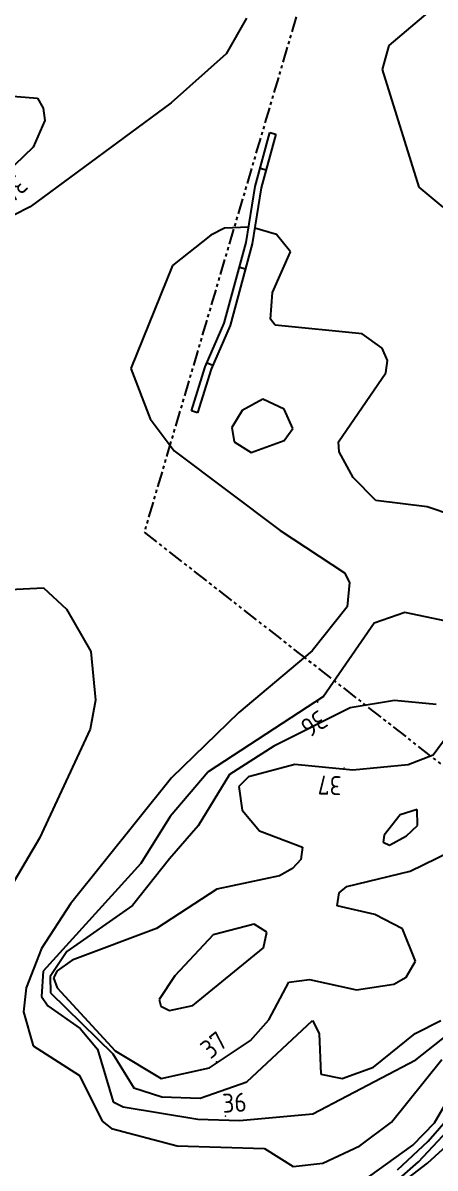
# Model space of a CAD drawing. Header units: metres. Extents: x 139929 to 143267, y 6401995 to 6404511.
# Drawn here: x 140299.6 to 140332.2, y 6402133.2 to 6402223.7 of the extents above; entities that cross this region are included whole.
import ezdxf
from ezdxf.enums import TextEntityAlignment as Align

# ---------------------------------------------------------------- set-up
doc = ezdxf.new("R2010")
doc.units = ezdxf.units.M
doc.linetypes.add('PHANTOM', pattern=[2.5, 1.25, -0.25, 0.25, -0.25, 0.25, -0.25])
for name, color, linetype in [('M-BEF-MUR', 4, 'Continuous'), ('M-BEF-NIVÅKURVA-PRIMÄR-0.5M', 12, 'Continuous'), ('M-BEF-NIVÅKURVA-PRIMÄR-1.0M', 12, 'Continuous'), ('M-GR-FASTIGHETSGRÄNS', 3, 'PHANTOM')]:
    doc.layers.add(name, color=color, linetype=linetype)
doc.styles.add('ISO', font='iso.shx', dxfattribs={"height": 2.5})

# ---------------------------------------------------------------- blocks, each defined once
blk = doc.blocks.new('PRI_NIVÅ_HÖJDPKT')
at = {"color": 0, "linetype": 'Continuous', "lineweight": -3}
blk.add_circle((183, 184), 0.0005, dxfattribs=at)

msp = doc.modelspace()

# ---------------------------------------------------------------- linework, layer by layer
at = {"layer": 'M-BEF-MUR', "lineweight": -3}
for p, q in [((140317.931, 6402210.787), (140319.086, 6402215.052)), ((140319.569, 6402214.921), (140318.42, 6402210.681)), ((140319.086, 6402215.052), (140319.569, 6402214.921)), ((140318.324, 6402212.237), (140318.805, 6402212.106)), ((140317.21, 6402206.369), (140317.931, 6402210.787)), ((140318.42, 6402210.681), (140317.699, 6402206.264)), ((140315.491, 6402199.98), (140317.21, 6402206.369)), ((140317.699, 6402206.264), (140315.964, 6402199.815)), ((140316.685, 6402204.418), (140317.168, 6402204.288)), ((140313.981, 6402196.538), (140315.491, 6402199.98)), ((140315.964, 6402199.815), (140314.45, 6402196.362)), ((140312.892, 6402193.059), (140313.981, 6402196.538)), ((140314.45, 6402196.362), (140313.37, 6402192.91)), ((140314.123, 6402196.862), (140314.581, 6402196.662)), ((140313.37, 6402192.91), (140312.892, 6402193.059))]:
    msp.add_line(p, q, dxfattribs=at)
at = {"layer": 'M-BEF-MUR'}
for p, q in [((140317.931, 6402210.787), (140319.086, 6402215.052)), ((140319.569, 6402214.921), (140318.42, 6402210.681)), ((140319.086, 6402215.052), (140319.569, 6402214.921)), ((140318.324, 6402212.237), (140318.805, 6402212.106)), ((140317.21, 6402206.369), (140317.931, 6402210.787)), ((140318.42, 6402210.681), (140317.699, 6402206.264)), ((140315.491, 6402199.98), (140317.21, 6402206.369)), ((140317.699, 6402206.264), (140315.964, 6402199.815)), ((140316.685, 6402204.418), (140317.168, 6402204.288)), ((140313.981, 6402196.538), (140315.491, 6402199.98)), ((140315.964, 6402199.815), (140314.45, 6402196.362)), ((140312.892, 6402193.059), (140313.981, 6402196.538)), ((140314.45, 6402196.362), (140313.37, 6402192.91)), ((140314.123, 6402196.862), (140314.581, 6402196.662)), ((140313.37, 6402192.91), (140312.892, 6402193.059))]:
    msp.add_line(p, q, dxfattribs=at)
at = {"layer": 'M-BEF-NIVÅKURVA-PRIMÄR-0.5M', "linetype": 'Continuous', "lineweight": -3}
for p, q in [((140328.539, 6402221.937, 34.5), (140331.615, 6402224.552, 34.5)), ((140317.241, 6402224.093, 34.5), (140315.637, 6402221.269, 34.5)), ((140328.019, 6402220.051, 34.5), (140328.539, 6402221.937, 34.5)), ((140315.637, 6402221.269, 34.5), (140311.273, 6402217.4, 34.5)), ((140330.913, 6402210.742, 34.5), (140328.019, 6402220.051, 34.5)), ((140311.273, 6402217.4, 34.5), (140300.125, 6402209.185, 34.5)), ((140332.796, 6402209.173, 34.5), (140330.913, 6402210.742, 34.5)), ((140300.125, 6402209.185, 34.5), (140296.335, 6402207.259, 34.5)), ((140315.515, 6402207.497, 35.5), (140314.436, 6402206.955, 35.5)), ((140317.41, 6402207.591, 35.5), (140315.515, 6402207.497, 35.5)), ((140319.632, 6402206.987, 35.5), (140317.9, 6402207.496, 35.5)), ((140320.74, 6402205.631, 35.5), (140319.632, 6402206.987, 35.5)), ((140314.436, 6402206.955, 35.5), (140311.386, 6402204.558, 35.5)), ((140319.296, 6402202.406, 35.5), (140320.74, 6402205.631, 35.5)), ((140311.386, 6402204.558, 35.5), (140308.102, 6402196.42, 35.5)), ((140319.14, 6402200.302, 35.5), (140319.296, 6402202.406, 35.5)), ((140319.502, 6402199.844, 35.5), (140319.14, 6402200.302, 35.5)), ((140326.393, 6402199.142, 35.5), (140319.502, 6402199.844, 35.5)), ((140327.992, 6402198.01, 35.5), (140326.393, 6402199.142, 35.5)), ((140328.41, 6402197.03, 35.5), (140327.992, 6402198.01, 35.5)), ((140328.273, 6402196.069, 35.5), (140328.41, 6402197.03, 35.5)), ((140308.102, 6402196.42, 35.5), (140309.629, 6402192.421, 35.5)), ((140324.526, 6402190.612, 35.5), (140328.273, 6402196.069, 35.5)), ((140309.629, 6402192.421, 35.5), (140311.529, 6402189.892, 35.5)), ((140311.529, 6402189.892, 35.5), (140319.916, 6402183.589, 35.5)), ((140324.567, 6402189.811, 35.5), (140324.526, 6402190.612, 35.5)), ((140325.683, 6402187.798, 35.5), (140324.567, 6402189.811, 35.5)), ((140327.483, 6402185.965, 35.5), (140325.683, 6402187.798, 35.5)), ((140331.537, 6402185.466, 35.5), (140327.483, 6402185.965, 35.5)), ((140333.564, 6402184.778, 35.5), (140331.537, 6402185.466, 35.5)), ((140319.916, 6402183.589, 35.5), (140325.011, 6402180.267, 35.5)), ((140325.011, 6402180.267, 35.5), (140325.406, 6402179.482, 35.5)), ((140296.783, 6402178.838, 34.5), (140301.194, 6402179.072, 34.5)), ((140301.194, 6402179.072, 34.5), (140303.011, 6402177.374, 34.5)), ((140325.406, 6402179.482, 35.5), (140325.212, 6402177.555, 35.5)), ((140303.011, 6402177.374, 34.5), (140304.939, 6402174.035, 34.5)), ((140325.212, 6402177.555, 35.5), (140322.447, 6402174.096, 35.5)), ((140304.939, 6402174.035, 34.5), (140305.307, 6402170.183, 34.5)), ((140322.447, 6402174.096, 35.5), (140316.64, 6402169.203, 35.5)), ((140305.307, 6402170.183, 34.5), (140304.872, 6402167.903, 34.5)), ((140328.957, 6402170.165, 36.5), (140325.458, 6402169.584, 36.5)), ((140332.257, 6402169.855, 36.5), (140328.957, 6402170.165, 36.5)), ((140316.64, 6402169.203, 35.5), (140311.307, 6402164.039, 35.5)), ((140325.458, 6402169.584, 36.5), (140319.421, 6402166.548, 36.5)), ((140304.872, 6402167.903, 34.5), (140300.876, 6402159.272, 34.5)), ((140319.421, 6402166.548, 36.5), (140315.909, 6402164.313, 36.5)), ((140311.307, 6402164.039, 35.5), (140303.321, 6402154.088, 35.5)), ((140315.909, 6402164.313, 36.5), (140313.414, 6402160.258, 36.5)), ((140329.403, 6402161.121, 37.5), (140328.134, 6402159.53, 37.5)), ((140330.749, 6402161.549, 37.5), (140329.403, 6402161.121, 37.5)), ((140330.771, 6402160.29, 37.5), (140330.749, 6402161.549, 37.5)), ((140313.414, 6402160.258, 36.5), (140311.156, 6402157.652, 36.5)), ((140329.92, 6402159.473, 37.5), (140330.771, 6402160.29, 37.5)), ((140300.876, 6402159.272, 34.5), (140294.964, 6402149.38, 34.5)), ((140328.134, 6402159.53, 37.5), (140328.053, 6402158.97, 37.5)), ((140328.567, 6402158.727, 37.5), (140329.92, 6402159.473, 37.5)), ((140328.053, 6402158.97, 37.5), (140328.567, 6402158.727, 37.5)), ((140311.156, 6402157.652, 36.5), (140308.218, 6402153.955, 36.5)), ((140303.321, 6402154.088, 35.5), (140301.018, 6402150.558, 35.5)), ((140308.218, 6402153.955, 36.5), (140303.031, 6402150.321, 36.5)), ((140317.852, 6402152.481, 37.5), (140314.6, 6402151.635, 37.5)), ((140318.855, 6402151.856, 37.5), (140317.852, 6402152.481, 37.5)), ((140318.601, 6402150.599, 37.5), (140318.855, 6402151.856, 37.5)), ((140314.6, 6402151.635, 37.5), (140311.58, 6402148.4, 37.5)), ((140301.018, 6402150.558, 35.5), (140299.806, 6402147.457, 35.5)), ((140303.031, 6402150.321, 36.5), (140301.702, 6402148.336, 36.5)), ((140312.995, 6402146.048, 37.5), (140318.601, 6402150.599, 37.5)), ((140301.702, 6402148.336, 36.5), (140301.748, 6402147.054, 36.5)), ((140311.58, 6402148.4, 37.5), (140310.342, 6402146.524, 37.5)), ((140299.806, 6402147.457, 35.5), (140299.592, 6402145.564, 35.5)), ((140301.748, 6402147.054, 36.5), (140306.66, 6402142.232, 36.5)), ((140310.342, 6402146.524, 37.5), (140310.461, 6402146.009, 37.5)), ((140299.592, 6402145.564, 35.5), (140300.364, 6402142.866, 35.5)), ((140310.461, 6402146.009, 37.5), (140311.145, 6402145.65, 37.5)), ((140311.145, 6402145.65, 37.5), (140312.995, 6402146.048, 37.5)), ((140317.268, 6402140.022, 36.5), (140322.473, 6402144.875, 36.5)), ((140322.473, 6402144.875, 36.5), (140323, 6402143.85, 36.5)), ((140330.592, 6402143.839, 36.5), (140332.622, 6402144.867, 36.5)), ((140323, 6402143.85, 36.5), (140323.141, 6402140.622, 36.5)), ((140327.302, 6402141.177, 36.5), (140330.592, 6402143.839, 36.5)), ((140300.364, 6402142.866, 35.5), (140304.045, 6402140.517, 35.5)), ((140330.849, 6402133.704, 33.5), (140339.804, 6402143.261, 33.5)), ((140306.66, 6402142.232, 36.5), (140308.34, 6402139.539, 36.5)), ((140324.822, 6402140.278, 36.5), (140327.302, 6402141.177, 36.5)), ((140328.722, 6402136.833, 35.5), (140332.696, 6402141.795, 35.5)), ((140304.045, 6402140.517, 35.5), (140305.827, 6402136.904, 35.5)), ((140313.571, 6402138.733, 36.5), (140317.268, 6402140.022, 36.5)), ((140323.141, 6402140.622, 36.5), (140324.822, 6402140.278, 36.5)), ((140332.123, 6402136.775, 34.5), (140334.249, 6402140.432, 34.5)), ((140308.34, 6402139.539, 36.5), (140310.545, 6402138.841, 36.5)), ((140310.545, 6402138.841, 36.5), (140313.571, 6402138.733, 36.5)), ((140305.827, 6402136.904, 35.5), (140306.562, 6402136.337, 35.5)), ((140326.224, 6402134.97, 35.5), (140328.722, 6402136.833, 35.5)), ((140330.397, 6402135.018, 34.5), (140332.123, 6402136.775, 34.5)), ((140306.562, 6402136.337, 35.5), (140311.768, 6402134.969, 35.5)), ((140311.768, 6402134.969, 35.5), (140318.661, 6402134.76, 35.5)), ((140318.661, 6402134.76, 35.5), (140320.948, 6402133.33, 35.5)), ((140323.289, 6402133.585, 35.5), (140326.224, 6402134.97, 35.5)), ((140326.93, 6402132.5, 34.5), (140330.397, 6402135.018, 34.5)), ((140328.073, 6402131.233, 33.5), (140330.849, 6402133.704, 33.5)), ((140320.948, 6402133.33, 35.5), (140323.289, 6402133.585, 35.5))]:
    msp.add_line(p, q, dxfattribs=at)
at = {"layer": 'M-BEF-NIVÅKURVA-PRIMÄR-1.0M', "linetype": 'Continuous', "lineweight": -3}
for p, q in [((140294.037, 6402218.34, 34), (140300.711, 6402217.775, 34)), ((140300.711, 6402217.775, 34), (140301.153, 6402216.996, 34)), ((140301.153, 6402216.996, 34), (140301.284, 6402216.01, 34)), ((140301.284, 6402216.01, 34), (140300.364, 6402213.893, 34)), ((140300.364, 6402213.893, 34), (140295.458, 6402209.209, 34)), ((140318.543, 6402193.989, 36), (140316.909, 6402193.074, 36)), ((140320.221, 6402193.184, 36), (140318.543, 6402193.989, 36)), ((140316.909, 6402193.074, 36), (140316.091, 6402191.756, 36)), ((140320.921, 6402191.676, 36), (140320.221, 6402193.184, 36)), ((140316.091, 6402191.756, 36), (140316.267, 6402190.611, 36)), ((140320.227, 6402190.718, 36), (140320.921, 6402191.676, 36)), ((140317.616, 6402189.766, 36), (140320.227, 6402190.718, 36)), ((140316.267, 6402190.611, 36), (140317.616, 6402189.766, 36)), ((140329.772, 6402177.126, 36), (140327.36, 6402176.271, 36)), ((140333.059, 6402176.432, 36), (140329.772, 6402177.126, 36)), ((140327.36, 6402176.271, 36), (140323.349, 6402170.479, 36)), ((140337.744, 6402173.695, 37), (140332.02, 6402165.833, 37)), ((140323.349, 6402170.479, 36), (140314.22, 6402164.518, 36)), ((140332.02, 6402165.833, 37), (140330.043, 6402165.088, 37)), ((140314.22, 6402164.518, 36), (140311.2, 6402160.994, 36)), ((140321.066, 6402165.092, 37), (140317.412, 6402164.123, 37)), ((140325.67, 6402164.645, 37), (140321.066, 6402165.092, 37)), ((140330.043, 6402165.088, 37), (140325.67, 6402164.645, 37)), ((140317.412, 6402164.123, 37), (140316.649, 6402163.364, 37)), ((140316.649, 6402163.364, 37), (140316.893, 6402161.497, 37)), ((140311.2, 6402160.994, 36), (140308.895, 6402157.28, 36)), ((140316.893, 6402161.497, 37), (140318.284, 6402159.854, 37)), ((140318.284, 6402159.854, 37), (140321.672, 6402158.56, 37)), ((140321.672, 6402158.56, 37), (140321.547, 6402157.588, 37)), ((140330.206, 6402156.673, 37), (140333.382, 6402158.231, 37)), ((140308.895, 6402157.28, 36), (140301.146, 6402148.778, 36)), ((140321.547, 6402157.588, 37), (140320.894, 6402156.872, 37)), ((140319.85, 6402156.307, 37), (140314.886, 6402155.244, 37)), ((140320.894, 6402156.872, 37), (140319.85, 6402156.307, 37)), ((140325.183, 6402155.45, 37), (140330.206, 6402156.673, 37)), ((140324.573, 6402154.955, 37), (140325.183, 6402155.45, 37)), ((140314.886, 6402155.244, 37), (140310.129, 6402152.137, 37)), ((140324.429, 6402153.932, 37), (140324.573, 6402154.955, 37)), ((140327.396, 6402153.255, 37), (140324.429, 6402153.932, 37)), ((140329.587, 6402152.111, 37), (140327.396, 6402153.255, 37)), ((140310.129, 6402152.137, 37), (140303.441, 6402149.632, 37)), ((140330.626, 6402149.548, 37), (140329.587, 6402152.111, 37)), ((140303.441, 6402149.632, 37), (140302.269, 6402148.79, 37)), ((140329.893, 6402148.282, 37), (140330.626, 6402149.548, 37)), ((140301.146, 6402148.778, 36), (140301.031, 6402146.776, 36)), ((140302.269, 6402148.79, 37), (140301.975, 6402148.23, 37)), ((140301.975, 6402148.23, 37), (140302.26, 6402147.457, 37)), ((140328.907, 6402147.74, 37), (140329.893, 6402148.282, 37)), ((140302.26, 6402147.457, 37), (140306.846, 6402142.465, 37)), ((140319.005, 6402144.926, 37), (140320.606, 6402147.906, 37)), ((140320.606, 6402147.906, 37), (140322.226, 6402148.12, 37)), ((140322.226, 6402148.12, 37), (140325.958, 6402147.289, 37)), ((140325.958, 6402147.289, 37), (140328.907, 6402147.74, 37)), ((140301.031, 6402146.776, 36), (140301.537, 6402146.024, 36)), ((140301.537, 6402146.024, 36), (140304.092, 6402144.247, 36)), ((140317.569, 6402143.295, 37), (140319.005, 6402144.926, 37)), ((140330.637, 6402141.755, 36), (140334.277, 6402144.633, 36)), ((140304.092, 6402144.247, 36), (140305.461, 6402142.611, 36)), ((140314.327, 6402141.116, 37), (140317.569, 6402143.295, 37)), ((140331.611, 6402135.32, 34), (140338.718, 6402143.473, 34)), ((140305.461, 6402142.611, 36), (140306.698, 6402138.433, 36)), ((140306.846, 6402142.465, 37), (140310.501, 6402140.294, 37)), ((140310.501, 6402140.294, 37), (140314.327, 6402141.116, 37)), ((140322.494, 6402137.495, 36), (140330.637, 6402141.755, 36)), ((140331.575, 6402133.6, 33), (140337.734, 6402139.228, 33)), ((140306.698, 6402138.433, 36), (140307.485, 6402138.056, 36)), ((140307.485, 6402138.056, 36), (140313.39, 6402137.08, 36)), ((140316.685, 6402136.967, 36), (140322.494, 6402137.495, 36)), ((140313.39, 6402137.08, 36), (140316.685, 6402136.967, 36)), ((140329.204, 6402133.071, 34), (140331.611, 6402135.32, 34)), ((140326.111, 6402129.422, 33), (140331.575, 6402133.6, 33))]:
    msp.add_line(p, q, dxfattribs=at)
at = {"layer": 'M-GR-FASTIGHETSGRÄNS'}
for p, q in [((140329.681, 6402252.979), (140309.15, 6402183.462)), ((140329.681, 6402252.979), (140309.15, 6402183.462)), ((140309.15, 6402183.462), (140396.292, 6402115.433)), ((140309.15, 6402183.462), (140396.292, 6402115.433))]:
    msp.add_line(p, q, dxfattribs=at)

# ---------------------------------------------------------------- block references
at = {"layer": 'M-BEF-NIVÅKURVA-PRIMÄR-1.0M', "color": 1, "linetype": 'Continuous', "lineweight": -3, "xscale": 0.001, "yscale": 0.001, "zscale": 0.001}
for p in [(140322.719, 6402169.853, 36), (140324.802, 6402164.629, 37), (140314.68, 6402141.409, 37), (140315.409, 6402137.111, 36)]:
    msp.add_blockref('PRI_NIVÅ_HÖJDPKT', p, dxfattribs=at)

# ---------------------------------------------------------------- texts
at = {"layer": 'M-BEF-NIVÅKURVA-PRIMÄR-1.0M', "style": 'ISO'}
for s, rotation, p in [('34', 224.613, (140298.685, 6402212.104)), ('36', 213.957, (140322.719, 6402169.853)), ('37', 178.191, (140324.802, 6402164.629)), ('37', 39.42, (140314.68, 6402141.409)), ('36', 3.663, (140315.409, 6402137.111))]:
    msp.add_text(s, height=1.5, rotation=rotation, dxfattribs=at).set_placement(p, align=Align.BOTTOM_LEFT)

doc.saveas('drawing.dxf')
